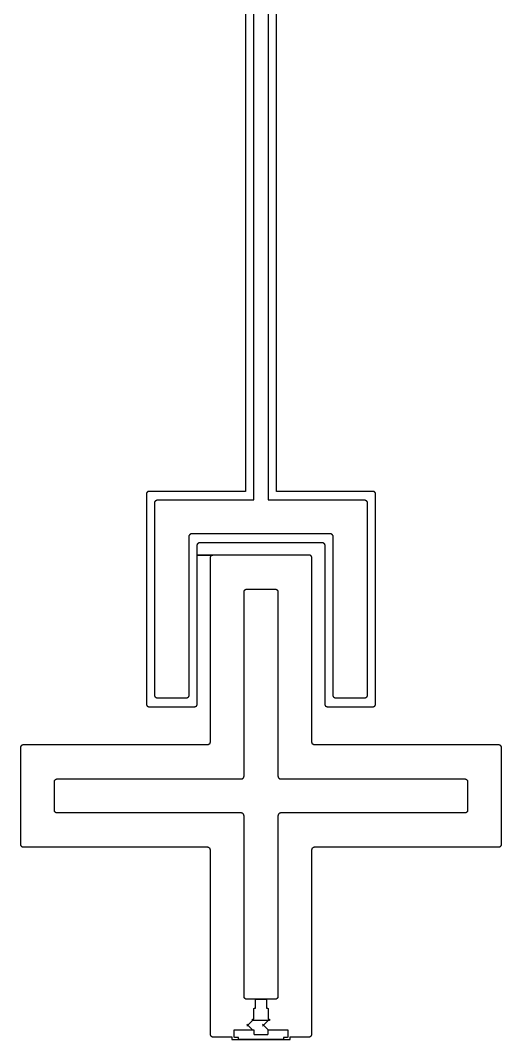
# Model space of a CAD drawing. Extents: x -3354 to 6958, y 9496 to 19808.
# Drawn here: x 1479 to 1819, y 13181 to 13901 of the extents above; entities that cross this region are included whole.
import ezdxf

# ---------------------------------------------------------------- set-up
doc = ezdxf.new("R2010")
doc.units = 0
doc.layers.add('L136D1_1t1_SIS_junction', color=2, linetype='CONTINUOUS')
doc.layers.add('L1D0', color=3, linetype='CONTINUOUS')

msp = doc.modelspace()

# ---------------------------------------------------------------- linework, layer by layer
at = {"layer": 'L136D1_1t1_SIS_junction'}
msp.add_lwpolyline([(1632.83, 13181.013), (1632.83, 13182.513), (1630.305, 13182.513), (1630.257, 13182.518), (1630.208, 13182.527), (1630.161, 13182.542), (1630.116, 13182.56), (1630.073, 13182.584), (1630.032, 13182.611), (1629.994, 13182.642), (1629.959, 13182.677), (1629.928, 13182.715), (1629.901, 13182.756), (1629.877, 13182.799), (1629.859, 13182.844), (1629.844, 13182.891), (1629.835, 13182.94), (1629.83, 13182.988), (1629.83, 13187.538), (1629.835, 13187.586), (1629.844, 13187.635), (1629.859, 13187.682), (1629.877, 13187.727), (1629.901, 13187.77), (1629.928, 13187.811), (1629.959, 13187.849), (1629.994, 13187.884), (1630.032, 13187.915), (1630.073, 13187.942), (1630.116, 13187.966), (1630.161, 13187.984), (1630.208, 13187.999), (1630.257, 13188.008), (1630.305, 13188.013), (1642.815, 13188.013), (1639.58, 13191.249), (1638.873, 13190.542), (1638.859, 13190.556), (1639.566, 13191.263), (1638.859, 13191.97), (1638.873, 13191.984), (1639.58, 13191.277), (1642.815, 13194.513), (1642.845, 13194.513), (1639.594, 13191.263), (1642.845, 13188.013), (1643.355, 13188.013), (1643.403, 13188.008), (1643.452, 13187.999), (1643.499, 13187.984), (1643.544, 13187.966), (1643.587, 13187.942), (1643.628, 13187.915), (1643.666, 13187.884), (1643.701, 13187.849), (1643.732, 13187.811), (1643.759, 13187.77), (1643.783, 13187.727), (1643.801, 13187.682), (1643.816, 13187.635), (1643.825, 13187.586), (1643.83, 13187.538), (1643.83, 13184.988), (1643.835, 13184.94), (1643.844, 13184.891), (1643.859, 13184.844), (1643.877, 13184.799), (1643.901, 13184.756), (1643.928, 13184.715), (1643.959, 13184.677), (1643.994, 13184.642), (1644.032, 13184.611), (1644.073, 13184.584), (1644.116, 13184.56), (1644.161, 13184.542), (1644.208, 13184.527), (1644.257, 13184.518), (1644.305, 13184.513), (1653.355, 13184.513), (1653.403, 13184.518), (1653.452, 13184.527), (1653.499, 13184.542), (1653.544, 13184.56), (1653.587, 13184.584), (1653.628, 13184.611), (1653.666, 13184.642), (1653.701, 13184.677), (1653.732, 13184.715), (1653.759, 13184.756), (1653.783, 13184.799), (1653.801, 13184.844), (1653.816, 13184.891), (1653.825, 13184.94), (1653.83, 13184.988), (1653.83, 13187.538), (1653.835, 13187.586), (1653.844, 13187.635), (1653.859, 13187.682), (1653.877, 13187.727), (1653.901, 13187.77), (1653.928, 13187.811), (1653.959, 13187.849), (1653.969, 13187.859), (1650.58, 13191.249), (1649.873, 13190.542), (1649.859, 13190.556), (1650.566, 13191.263), (1649.859, 13191.97), (1649.873, 13191.984), (1650.58, 13191.277), (1653.815, 13194.513), (1642.815, 13194.513), (1642.83, 13194.528), (1642.83, 13195.513), (1643.83, 13195.513), (1643.83, 13202.738), (1643.835, 13202.786), (1643.844, 13202.835), (1643.859, 13202.882), (1643.877, 13202.927), (1643.901, 13202.97), (1643.928, 13203.011), (1643.959, 13203.049), (1643.994, 13203.084), (1644.032, 13203.115), (1644.073, 13203.142), (1644.116, 13203.166), (1644.161, 13203.184), (1644.208, 13203.199), (1644.257, 13203.208), (1644.305, 13203.213), (1644.83, 13203.213), (1644.83, 13209.513), (1652.83, 13209.513), (1652.83, 13203.213), (1653.355, 13203.213), (1653.403, 13203.208), (1653.452, 13203.199), (1653.499, 13203.184), (1653.544, 13203.166), (1653.587, 13203.142), (1653.628, 13203.115), (1653.666, 13203.084), (1653.701, 13203.049), (1653.732, 13203.011), (1653.759, 13202.97), (1653.783, 13202.927), (1653.801, 13202.882), (1653.816, 13202.835), (1653.825, 13202.786), (1653.83, 13202.738), (1653.83, 13195.513), (1654.83, 13195.513), (1654.83, 13194.513), (1653.845, 13194.513), (1650.594, 13191.263), (1653.984, 13187.874), (1653.994, 13187.884), (1654.032, 13187.915), (1654.073, 13187.942), (1654.116, 13187.966), (1654.161, 13187.984), (1654.208, 13187.999), (1654.257, 13188.008), (1654.305, 13188.013), (1667.355, 13188.013), (1667.403, 13188.008), (1667.452, 13187.999), (1667.499, 13187.984), (1667.544, 13187.966), (1667.587, 13187.942), (1667.628, 13187.915), (1667.666, 13187.884), (1667.701, 13187.849), (1667.732, 13187.811), (1667.759, 13187.77), (1667.783, 13187.727), (1667.801, 13187.682), (1667.816, 13187.635), (1667.825, 13187.586), (1667.83, 13187.538), (1667.83, 13182.988), (1667.825, 13182.94), (1667.816, 13182.891), (1667.801, 13182.844), (1667.783, 13182.799), (1667.759, 13182.756), (1667.732, 13182.715), (1667.701, 13182.677), (1667.666, 13182.642), (1667.628, 13182.611), (1667.587, 13182.584), (1667.544, 13182.56), (1667.499, 13182.542), (1667.452, 13182.527), (1667.403, 13182.518), (1667.355, 13182.513), (1664.83, 13182.513), (1664.83, 13181.013)], close=True, dxfattribs=at)
at = {"layer": 'L1D0'}
for points in [[(1637.83, 14576.819), (1637.83, 13568.013), (1569.789, 13568.013), (1569.706, 13568.01), (1569.624, 13568.003), (1569.542, 13567.993), (1569.46, 13567.979), (1569.379, 13567.962), (1569.299, 13567.942), (1569.22, 13567.918), (1569.141, 13567.891), (1569.064, 13567.861), (1568.989, 13567.828), (1568.914, 13567.792), (1568.842, 13567.752), (1568.771, 13567.71), (1568.701, 13567.665), (1568.634, 13567.617), (1568.569, 13567.566), (1568.506, 13567.512), (1568.445, 13567.456), (1568.387, 13567.398), (1568.331, 13567.337), (1568.277, 13567.274), (1568.226, 13567.209), (1568.178, 13567.142), (1568.133, 13567.072), (1568.091, 13567.001), (1568.051, 13566.929), (1568.015, 13566.854), (1567.982, 13566.779), (1567.952, 13566.702), (1567.925, 13566.623), (1567.901, 13566.544), (1567.881, 13566.464), (1567.864, 13566.383), (1567.85, 13566.301), (1567.84, 13566.219), (1567.833, 13566.137), (1567.83, 13566.054), (1567.83, 13417.972), (1567.833, 13417.889), (1567.84, 13417.807), (1567.85, 13417.725), (1567.864, 13417.643), (1567.881, 13417.562), (1567.901, 13417.482), (1567.925, 13417.403), (1567.952, 13417.324), (1567.982, 13417.247), (1568.015, 13417.172), (1568.051, 13417.097), (1568.091, 13417.025), (1568.133, 13416.954), (1568.178, 13416.884), (1568.226, 13416.817), (1568.277, 13416.752), (1568.331, 13416.689), (1568.387, 13416.628), (1568.445, 13416.57), (1568.506, 13416.514), (1568.569, 13416.46), (1568.634, 13416.409), (1568.701, 13416.361), (1568.771, 13416.316), (1568.842, 13416.274), (1568.914, 13416.234), (1568.989, 13416.198), (1569.064, 13416.165), (1569.141, 13416.135), (1569.22, 13416.108), (1569.299, 13416.084), (1569.379, 13416.064), (1569.46, 13416.047), (1569.542, 13416.033), (1569.624, 13416.023), (1569.706, 13416.016), (1569.789, 13416.013), (1601.871, 13416.013), (1601.954, 13416.016), (1602.036, 13416.023), (1602.118, 13416.033), (1602.2, 13416.047), (1602.281, 13416.064), (1602.361, 13416.084), (1602.44, 13416.108), (1602.519, 13416.135), (1602.596, 13416.165), (1602.671, 13416.198), (1602.746, 13416.234), (1602.818, 13416.274), (1602.889, 13416.316), (1602.959, 13416.361), (1603.026, 13416.409), (1603.091, 13416.46), (1603.154, 13416.514), (1603.215, 13416.57), (1603.273, 13416.628), (1603.329, 13416.689), (1603.383, 13416.752), (1603.434, 13416.817), (1603.482, 13416.884), (1603.527, 13416.954), (1603.569, 13417.025), (1603.609, 13417.097), (1603.645, 13417.172), (1603.678, 13417.247), (1603.708, 13417.324), (1603.735, 13417.403), (1603.759, 13417.482), (1603.779, 13417.562), (1603.796, 13417.643), (1603.81, 13417.725), (1603.82, 13417.807), (1603.827, 13417.889), (1603.83, 13417.972), (1603.83, 13523.013), (1614.789, 13523.013), (1614.706, 13523.01), (1614.624, 13523.003), (1614.542, 13522.993), (1614.46, 13522.979), (1614.379, 13522.962), (1614.299, 13522.942), (1614.22, 13522.918), (1614.141, 13522.891), (1614.064, 13522.861), (1613.989, 13522.828), (1613.914, 13522.792), (1613.842, 13522.752), (1613.771, 13522.71), (1613.701, 13522.665), (1613.634, 13522.617), (1613.569, 13522.566), (1613.506, 13522.512), (1613.445, 13522.456), (1613.387, 13522.398), (1613.331, 13522.337), (1613.277, 13522.274), (1613.226, 13522.209), (1613.178, 13522.142), (1613.133, 13522.072), (1613.091, 13522.001), (1613.051, 13521.929), (1613.015, 13521.854), (1612.982, 13521.779), (1612.952, 13521.702), (1612.925, 13521.623), (1612.901, 13521.544), (1612.881, 13521.464), (1612.864, 13521.383), (1612.85, 13521.301), (1612.84, 13521.219), (1612.833, 13521.137), (1612.83, 13521.054), (1612.83, 13390.972), (1612.827, 13390.889), (1612.82, 13390.807), (1612.81, 13390.725), (1612.796, 13390.643), (1612.779, 13390.562), (1612.759, 13390.482), (1612.735, 13390.403), (1612.708, 13390.324), (1612.678, 13390.247), (1612.645, 13390.172), (1612.609, 13390.097), (1612.569, 13390.025), (1612.527, 13389.954), (1612.482, 13389.884), (1612.434, 13389.817), (1612.383, 13389.752), (1612.329, 13389.689), (1612.273, 13389.628), (1612.215, 13389.57), (1612.154, 13389.514), (1612.091, 13389.46), (1612.026, 13389.409), (1611.959, 13389.361), (1611.889, 13389.316), (1611.818, 13389.274), (1611.746, 13389.234), (1611.671, 13389.198), (1611.596, 13389.165), (1611.519, 13389.135), (1611.44, 13389.108), (1611.361, 13389.084), (1611.281, 13389.064), (1611.2, 13389.047), (1611.118, 13389.033), (1611.036, 13389.023), (1610.954, 13389.016), (1610.871, 13389.013), (1480.789, 13389.013), (1480.706, 13389.01), (1480.624, 13389.003), (1480.542, 13388.993), (1480.46, 13388.979), (1480.379, 13388.962), (1480.299, 13388.942), (1480.22, 13388.918), (1480.141, 13388.891), (1480.064, 13388.861), (1479.989, 13388.828), (1479.914, 13388.792), (1479.842, 13388.752), (1479.771, 13388.71), (1479.701, 13388.665), (1479.634, 13388.617), (1479.569, 13388.566), (1479.506, 13388.512), (1479.445, 13388.456), (1479.387, 13388.398), (1479.331, 13388.337), (1479.277, 13388.274), (1479.226, 13388.209), (1479.178, 13388.142), (1479.133, 13388.072), (1479.091, 13388.001), (1479.051, 13387.929), (1479.015, 13387.854), (1478.982, 13387.779), (1478.952, 13387.702), (1478.925, 13387.623), (1478.901, 13387.544), (1478.881, 13387.464), (1478.864, 13387.383), (1478.85, 13387.301), (1478.84, 13387.219), (1478.833, 13387.137), (1478.83, 13387.054), (1478.83, 13318.972), (1478.833, 13318.889), (1478.84, 13318.807), (1478.85, 13318.725), (1478.864, 13318.643), (1478.881, 13318.562), (1478.901, 13318.482), (1478.925, 13318.403), (1478.952, 13318.324), (1478.982, 13318.247), (1479.015, 13318.172), (1479.051, 13318.097), (1479.091, 13318.025), (1479.133, 13317.954), (1479.178, 13317.884), (1479.226, 13317.817), (1479.277, 13317.752), (1479.331, 13317.689), (1479.387, 13317.628), (1479.445, 13317.57), (1479.506, 13317.514), (1479.569, 13317.46), (1479.634, 13317.409), (1479.701, 13317.361), (1479.771, 13317.316), (1479.842, 13317.274), (1479.914, 13317.234), (1479.989, 13317.198), (1480.064, 13317.165), (1480.141, 13317.135), (1480.22, 13317.108), (1480.299, 13317.084), (1480.379, 13317.064), (1480.46, 13317.047), (1480.542, 13317.033), (1480.624, 13317.023), (1480.706, 13317.016), (1480.789, 13317.013), (1610.871, 13317.013), (1610.954, 13317.01), (1611.036, 13317.003), (1611.118, 13316.993), (1611.2, 13316.979), (1611.281, 13316.962), (1611.361, 13316.942), (1611.44, 13316.918), (1611.519, 13316.891), (1611.596, 13316.861), (1611.671, 13316.828), (1611.746, 13316.792), (1611.818, 13316.752), (1611.889, 13316.71), (1611.959, 13316.665), (1612.026, 13316.617), (1612.091, 13316.566), (1612.154, 13316.512), (1612.215, 13316.456), (1612.273, 13316.398), (1612.329, 13316.337), (1612.383, 13316.274), (1612.434, 13316.209), (1612.482, 13316.142), (1612.527, 13316.072), (1612.569, 13316.001), (1612.609, 13315.929), (1612.645, 13315.854), (1612.678, 13315.779), (1612.708, 13315.702), (1612.735, 13315.623), (1612.759, 13315.544), (1612.779, 13315.464), (1612.796, 13315.383), (1612.81, 13315.301), (1612.82, 13315.219), (1612.827, 13315.137), (1612.83, 13315.054), (1612.83, 13184.972), (1612.833, 13184.889), (1612.84, 13184.807), (1612.85, 13184.725), (1612.864, 13184.643), (1612.881, 13184.562), (1612.901, 13184.482), (1612.925, 13184.403), (1612.952, 13184.324), (1612.982, 13184.247), (1613.015, 13184.172), (1613.051, 13184.097), (1613.091, 13184.025), (1613.133, 13183.954), (1613.178, 13183.884), (1613.226, 13183.817), (1613.277, 13183.752), (1613.331, 13183.689), (1613.387, 13183.628), (1613.445, 13183.57), (1613.506, 13183.514), (1613.569, 13183.46), (1613.634, 13183.409), (1613.701, 13183.361), (1613.771, 13183.316), (1613.842, 13183.274), (1613.914, 13183.234), (1613.989, 13183.198), (1614.064, 13183.165), (1614.141, 13183.135), (1614.22, 13183.108), (1614.299, 13183.084), (1614.379, 13183.064), (1614.46, 13183.047), (1614.542, 13183.033), (1614.624, 13183.023), (1614.706, 13183.016), (1614.789, 13183.013), (1628.33, 13183.013), (1628.33, 13181.013), (1669.33, 13181.013), (1669.33, 13183.013), (1682.871, 13183.013), (1682.954, 13183.016), (1683.036, 13183.023), (1683.118, 13183.033), (1683.2, 13183.047), (1683.281, 13183.064), (1683.361, 13183.084), (1683.44, 13183.108), (1683.519, 13183.135), (1683.596, 13183.165), (1683.671, 13183.198), (1683.746, 13183.234), (1683.818, 13183.274), (1683.889, 13183.316), (1683.959, 13183.361), (1684.026, 13183.409), (1684.091, 13183.46), (1684.154, 13183.514), (1684.215, 13183.57), (1684.273, 13183.628), (1684.329, 13183.689), (1684.383, 13183.752), (1684.434, 13183.817), (1684.482, 13183.884), (1684.527, 13183.954), (1684.569, 13184.025), (1684.609, 13184.097), (1684.645, 13184.172), (1684.678, 13184.247), (1684.708, 13184.324), (1684.735, 13184.403), (1684.759, 13184.482), (1684.779, 13184.562), (1684.796, 13184.643), (1684.81, 13184.725), (1684.82, 13184.807), (1684.827, 13184.889), (1684.83, 13184.972), (1684.83, 13315.054), (1684.833, 13315.137), (1684.84, 13315.219), (1684.85, 13315.301), (1684.864, 13315.383), (1684.881, 13315.464), (1684.901, 13315.544), (1684.925, 13315.623), (1684.952, 13315.702), (1684.982, 13315.779), (1685.015, 13315.854), (1685.051, 13315.929), (1685.091, 13316.001), (1685.133, 13316.072), (1685.178, 13316.142), (1685.226, 13316.209), (1685.277, 13316.274), (1685.331, 13316.337), (1685.387, 13316.398), (1685.445, 13316.456), (1685.506, 13316.512), (1685.569, 13316.566), (1685.634, 13316.617), (1685.701, 13316.665), (1685.771, 13316.71), (1685.842, 13316.752), (1685.914, 13316.792), (1685.989, 13316.828), (1686.064, 13316.861), (1686.141, 13316.891), (1686.22, 13316.918), (1686.299, 13316.942), (1686.379, 13316.962), (1686.46, 13316.979), (1686.542, 13316.993), (1686.624, 13317.003), (1686.706, 13317.01), (1686.789, 13317.013), (1816.871, 13317.013), (1816.954, 13317.016), (1817.036, 13317.023), (1817.118, 13317.033), (1817.2, 13317.047), (1817.281, 13317.064), (1817.361, 13317.084), (1817.44, 13317.108), (1817.519, 13317.135), (1817.596, 13317.165), (1817.671, 13317.198), (1817.746, 13317.234), (1817.818, 13317.274), (1817.889, 13317.316), (1817.959, 13317.361), (1818.026, 13317.409), (1818.091, 13317.46), (1818.154, 13317.514), (1818.215, 13317.57), (1818.273, 13317.628), (1818.329, 13317.689), (1818.383, 13317.752), (1818.434, 13317.817), (1818.482, 13317.884), (1818.527, 13317.954), (1818.569, 13318.025), (1818.609, 13318.097), (1818.645, 13318.172), (1818.678, 13318.247), (1818.708, 13318.324), (1818.735, 13318.403), (1818.759, 13318.482), (1818.779, 13318.562), (1818.796, 13318.643), (1818.81, 13318.725), (1818.82, 13318.807), (1818.827, 13318.889), (1818.83, 13318.972), (1818.83, 13387.054), (1818.827, 13387.137), (1818.82, 13387.219), (1818.81, 13387.301), (1818.796, 13387.383), (1818.779, 13387.464), (1818.759, 13387.544), (1818.735, 13387.623), (1818.708, 13387.702), (1818.678, 13387.779), (1818.645, 13387.854), (1818.609, 13387.929), (1818.569, 13388.001), (1818.527, 13388.072), (1818.482, 13388.142), (1818.434, 13388.209), (1818.383, 13388.274), (1818.329, 13388.337), (1818.273, 13388.398), (1818.215, 13388.456), (1818.154, 13388.512), (1818.091, 13388.566), (1818.026, 13388.617), (1817.959, 13388.665), (1817.889, 13388.71), (1817.818, 13388.752), (1817.746, 13388.792), (1817.671, 13388.828), (1817.596, 13388.861), (1817.519, 13388.891), (1817.44, 13388.918), (1817.361, 13388.942), (1817.281, 13388.962), (1817.2, 13388.979), (1817.118, 13388.993), (1817.036, 13389.003), (1816.954, 13389.01), (1816.871, 13389.013), (1686.789, 13389.013), (1686.706, 13389.016), (1686.624, 13389.023), (1686.542, 13389.033), (1686.46, 13389.047), (1686.379, 13389.064), (1686.299, 13389.084), (1686.22, 13389.108), (1686.141, 13389.135), (1686.064, 13389.165), (1685.989, 13389.198), (1685.914, 13389.234), (1685.842, 13389.274), (1685.771, 13389.316), (1685.701, 13389.361), (1685.634, 13389.409), (1685.569, 13389.46), (1685.506, 13389.514), (1685.445, 13389.57), (1685.387, 13389.628), (1685.331, 13389.689), (1685.277, 13389.752), (1685.226, 13389.817), (1685.178, 13389.884), (1685.133, 13389.954), (1685.091, 13390.025), (1685.051, 13390.097), (1685.015, 13390.172), (1684.982, 13390.247), (1684.952, 13390.324), (1684.925, 13390.403), (1684.901, 13390.482), (1684.881, 13390.562), (1684.864, 13390.643), (1684.85, 13390.725), (1684.84, 13390.807), (1684.833, 13390.889), (1684.83, 13390.972), (1684.83, 13521.054), (1684.827, 13521.137), (1684.82, 13521.219), (1684.81, 13521.301), (1684.796, 13521.383), (1684.779, 13521.464), (1684.759, 13521.544), (1684.735, 13521.623), (1684.708, 13521.702), (1684.678, 13521.779), (1684.645, 13521.854), (1684.609, 13521.929), (1684.569, 13522.001), (1684.527, 13522.072), (1684.482, 13522.142), (1684.434, 13522.209), (1684.383, 13522.274), (1684.329, 13522.337), (1684.273, 13522.398), (1684.215, 13522.456), (1684.154, 13522.512), (1684.091, 13522.566), (1684.026, 13522.617), (1683.959, 13522.665), (1683.889, 13522.71), (1683.818, 13522.752), (1683.746, 13522.792), (1683.671, 13522.828), (1683.596, 13522.861), (1683.519, 13522.891), (1683.44, 13522.918), (1683.361, 13522.942), (1683.281, 13522.962), (1683.2, 13522.979), (1683.118, 13522.993), (1683.036, 13523.003), (1682.954, 13523.01), (1682.871, 13523.013), (1603.83, 13523.013), (1603.83, 13530.054), (1603.833, 13530.137), (1603.84, 13530.219), (1603.85, 13530.301), (1603.864, 13530.383), (1603.881, 13530.464), (1603.901, 13530.544), (1603.925, 13530.623), (1603.952, 13530.702), (1603.982, 13530.779), (1604.015, 13530.854), (1604.051, 13530.929), (1604.091, 13531.001), (1604.133, 13531.072), (1604.178, 13531.142), (1604.226, 13531.209), (1604.277, 13531.274), (1604.331, 13531.337), (1604.387, 13531.398), (1604.445, 13531.456), (1604.506, 13531.512), (1604.569, 13531.566), (1604.634, 13531.617), (1604.701, 13531.665), (1604.771, 13531.71), (1604.842, 13531.752), (1604.914, 13531.792), (1604.989, 13531.828), (1605.064, 13531.861), (1605.141, 13531.891), (1605.22, 13531.918), (1605.299, 13531.942), (1605.379, 13531.962), (1605.46, 13531.979), (1605.542, 13531.993), (1605.624, 13532.003), (1605.706, 13532.01), (1605.789, 13532.013), (1691.871, 13532.013), (1691.954, 13532.01), (1692.036, 13532.003), (1692.118, 13531.993), (1692.2, 13531.979), (1692.281, 13531.962), (1692.361, 13531.942), (1692.44, 13531.918), (1692.519, 13531.891), (1692.596, 13531.861), (1692.671, 13531.828), (1692.746, 13531.792), (1692.818, 13531.752), (1692.889, 13531.71), (1692.959, 13531.665), (1693.026, 13531.617), (1693.091, 13531.566), (1693.154, 13531.512), (1693.215, 13531.456), (1693.273, 13531.398), (1693.329, 13531.337), (1693.383, 13531.274), (1693.434, 13531.209), (1693.482, 13531.142), (1693.527, 13531.072), (1693.569, 13531.001), (1693.609, 13530.929), (1693.645, 13530.854), (1693.678, 13530.779), (1693.708, 13530.702), (1693.735, 13530.623), (1693.759, 13530.544), (1693.779, 13530.464), (1693.796, 13530.383), (1693.81, 13530.301), (1693.82, 13530.219), (1693.827, 13530.137), (1693.83, 13530.054), (1693.83, 13417.972), (1693.833, 13417.889), (1693.84, 13417.807), (1693.85, 13417.725), (1693.864, 13417.643), (1693.881, 13417.562), (1693.901, 13417.482), (1693.925, 13417.403), (1693.952, 13417.324), (1693.982, 13417.247), (1694.015, 13417.172), (1694.051, 13417.097), (1694.091, 13417.025), (1694.133, 13416.954), (1694.178, 13416.884), (1694.226, 13416.817), (1694.277, 13416.752), (1694.331, 13416.689), (1694.387, 13416.628), (1694.445, 13416.57), (1694.506, 13416.514), (1694.569, 13416.46), (1694.634, 13416.409), (1694.701, 13416.361), (1694.771, 13416.316), (1694.842, 13416.274), (1694.914, 13416.234), (1694.989, 13416.198), (1695.064, 13416.165), (1695.141, 13416.135), (1695.22, 13416.108), (1695.299, 13416.084), (1695.379, 13416.064), (1695.46, 13416.047), (1695.542, 13416.033), (1695.624, 13416.023), (1695.706, 13416.016), (1695.789, 13416.013), (1727.871, 13416.013), (1727.954, 13416.016), (1728.036, 13416.023), (1728.118, 13416.033), (1728.2, 13416.047), (1728.281, 13416.064), (1728.361, 13416.084), (1728.44, 13416.108), (1728.519, 13416.135), (1728.596, 13416.165), (1728.671, 13416.198), (1728.746, 13416.234), (1728.818, 13416.274), (1728.889, 13416.316), (1728.959, 13416.361), (1729.026, 13416.409), (1729.091, 13416.46), (1729.154, 13416.514), (1729.215, 13416.57), (1729.273, 13416.628), (1729.329, 13416.689), (1729.383, 13416.752), (1729.434, 13416.817), (1729.482, 13416.884), (1729.527, 13416.954), (1729.569, 13417.025), (1729.609, 13417.097), (1729.645, 13417.172), (1729.678, 13417.247), (1729.708, 13417.324), (1729.735, 13417.403), (1729.759, 13417.482), (1729.779, 13417.562), (1729.796, 13417.643), (1729.81, 13417.725), (1729.82, 13417.807), (1729.827, 13417.889), (1729.83, 13417.972), (1729.83, 13566.054), (1729.827, 13566.137), (1729.82, 13566.219), (1729.81, 13566.301), (1729.796, 13566.383), (1729.779, 13566.464), (1729.759, 13566.544), (1729.735, 13566.623), (1729.708, 13566.702), (1729.678, 13566.779), (1729.645, 13566.854), (1729.609, 13566.929), (1729.569, 13567.001), (1729.527, 13567.072), (1729.482, 13567.142), (1729.434, 13567.209), (1729.383, 13567.274), (1729.329, 13567.337), (1729.273, 13567.398), (1729.215, 13567.456), (1729.154, 13567.512), (1729.091, 13567.566), (1729.026, 13567.617), (1728.959, 13567.665), (1728.889, 13567.71), (1728.818, 13567.752), (1728.746, 13567.792), (1728.671, 13567.828), (1728.596, 13567.861), (1728.519, 13567.891), (1728.44, 13567.918), (1728.361, 13567.942), (1728.281, 13567.962), (1728.2, 13567.979), (1728.118, 13567.993), (1728.036, 13568.003), (1727.954, 13568.01), (1727.871, 13568.013), (1659.83, 13568.013), (1659.83, 14577.274)], [(1653.83, 14577.15), (1653.83, 13562.013), (1721.871, 13562.013), (1721.954, 13562.01), (1722.036, 13562.003), (1722.118, 13561.993), (1722.2, 13561.979), (1722.281, 13561.962), (1722.361, 13561.942), (1722.44, 13561.918), (1722.519, 13561.891), (1722.596, 13561.861), (1722.671, 13561.828), (1722.746, 13561.792), (1722.818, 13561.752), (1722.889, 13561.71), (1722.959, 13561.665), (1723.026, 13561.617), (1723.091, 13561.566), (1723.154, 13561.512), (1723.215, 13561.456), (1723.273, 13561.398), (1723.329, 13561.337), (1723.383, 13561.274), (1723.434, 13561.209), (1723.482, 13561.142), (1723.527, 13561.072), (1723.569, 13561.001), (1723.609, 13560.929), (1723.645, 13560.854), (1723.678, 13560.779), (1723.708, 13560.702), (1723.735, 13560.623), (1723.759, 13560.544), (1723.779, 13560.464), (1723.796, 13560.383), (1723.81, 13560.301), (1723.82, 13560.219), (1723.827, 13560.137), (1723.83, 13560.054), (1723.83, 13423.972), (1723.827, 13423.889), (1723.82, 13423.807), (1723.81, 13423.725), (1723.796, 13423.643), (1723.779, 13423.562), (1723.759, 13423.482), (1723.735, 13423.403), (1723.708, 13423.324), (1723.678, 13423.247), (1723.645, 13423.172), (1723.609, 13423.097), (1723.569, 13423.025), (1723.527, 13422.954), (1723.482, 13422.884), (1723.434, 13422.817), (1723.383, 13422.752), (1723.329, 13422.689), (1723.273, 13422.628), (1723.215, 13422.57), (1723.154, 13422.514), (1723.091, 13422.46), (1723.026, 13422.409), (1722.959, 13422.361), (1722.889, 13422.316), (1722.818, 13422.274), (1722.746, 13422.234), (1722.671, 13422.198), (1722.596, 13422.165), (1722.519, 13422.135), (1722.44, 13422.108), (1722.361, 13422.084), (1722.281, 13422.064), (1722.2, 13422.047), (1722.118, 13422.033), (1722.036, 13422.023), (1721.954, 13422.016), (1721.871, 13422.013), (1701.789, 13422.013), (1701.706, 13422.016), (1701.624, 13422.023), (1701.542, 13422.033), (1701.46, 13422.047), (1701.379, 13422.064), (1701.299, 13422.084), (1701.22, 13422.108), (1701.141, 13422.135), (1701.064, 13422.165), (1700.989, 13422.198), (1700.914, 13422.234), (1700.842, 13422.274), (1700.771, 13422.316), (1700.701, 13422.361), (1700.634, 13422.409), (1700.569, 13422.46), (1700.506, 13422.514), (1700.445, 13422.57), (1700.387, 13422.628), (1700.331, 13422.689), (1700.277, 13422.752), (1700.226, 13422.817), (1700.178, 13422.884), (1700.133, 13422.954), (1700.091, 13423.025), (1700.051, 13423.097), (1700.015, 13423.172), (1699.982, 13423.247), (1699.952, 13423.324), (1699.925, 13423.403), (1699.901, 13423.482), (1699.881, 13423.562), (1699.864, 13423.643), (1699.85, 13423.725), (1699.84, 13423.807), (1699.833, 13423.889), (1699.83, 13423.972), (1699.83, 13536.054), (1699.827, 13536.137), (1699.82, 13536.219), (1699.81, 13536.301), (1699.796, 13536.383), (1699.779, 13536.464), (1699.759, 13536.544), (1699.735, 13536.623), (1699.708, 13536.702), (1699.678, 13536.779), (1699.645, 13536.854), (1699.609, 13536.929), (1699.569, 13537.001), (1699.527, 13537.072), (1699.482, 13537.142), (1699.434, 13537.209), (1699.383, 13537.274), (1699.329, 13537.337), (1699.273, 13537.398), (1699.215, 13537.456), (1699.154, 13537.512), (1699.091, 13537.566), (1699.026, 13537.617), (1698.959, 13537.665), (1698.889, 13537.71), (1698.818, 13537.752), (1698.746, 13537.792), (1698.671, 13537.828), (1698.596, 13537.861), (1698.519, 13537.891), (1698.44, 13537.918), (1698.361, 13537.942), (1698.281, 13537.962), (1698.2, 13537.979), (1698.118, 13537.993), (1698.036, 13538.003), (1697.954, 13538.01), (1697.871, 13538.013), (1599.789, 13538.013), (1599.706, 13538.01), (1599.624, 13538.003), (1599.542, 13537.993), (1599.46, 13537.979), (1599.379, 13537.962), (1599.299, 13537.942), (1599.22, 13537.918), (1599.141, 13537.891), (1599.064, 13537.861), (1598.989, 13537.828), (1598.914, 13537.792), (1598.842, 13537.752), (1598.771, 13537.71), (1598.701, 13537.665), (1598.634, 13537.617), (1598.569, 13537.566), (1598.506, 13537.512), (1598.445, 13537.456), (1598.387, 13537.398), (1598.331, 13537.337), (1598.277, 13537.274), (1598.226, 13537.209), (1598.178, 13537.142), (1598.133, 13537.072), (1598.091, 13537.001), (1598.051, 13536.929), (1598.015, 13536.854), (1597.982, 13536.779), (1597.952, 13536.702), (1597.925, 13536.623), (1597.901, 13536.544), (1597.881, 13536.464), (1597.864, 13536.383), (1597.85, 13536.301), (1597.84, 13536.219), (1597.833, 13536.137), (1597.83, 13536.054), (1597.83, 13423.972), (1597.827, 13423.889), (1597.82, 13423.807), (1597.81, 13423.725), (1597.796, 13423.643), (1597.779, 13423.562), (1597.759, 13423.482), (1597.735, 13423.403), (1597.708, 13423.324), (1597.678, 13423.247), (1597.645, 13423.172), (1597.609, 13423.097), (1597.569, 13423.025), (1597.527, 13422.954), (1597.482, 13422.884), (1597.434, 13422.817), (1597.383, 13422.752), (1597.329, 13422.689), (1597.273, 13422.628), (1597.215, 13422.57), (1597.154, 13422.514), (1597.091, 13422.46), (1597.026, 13422.409), (1596.959, 13422.361), (1596.889, 13422.316), (1596.818, 13422.274), (1596.746, 13422.234), (1596.671, 13422.198), (1596.596, 13422.165), (1596.519, 13422.135), (1596.44, 13422.108), (1596.361, 13422.084), (1596.281, 13422.064), (1596.2, 13422.047), (1596.118, 13422.033), (1596.036, 13422.023), (1595.954, 13422.016), (1595.871, 13422.013), (1575.789, 13422.013), (1575.706, 13422.016), (1575.624, 13422.023), (1575.542, 13422.033), (1575.46, 13422.047), (1575.379, 13422.064), (1575.299, 13422.084), (1575.22, 13422.108), (1575.141, 13422.135), (1575.064, 13422.165), (1574.989, 13422.198), (1574.914, 13422.234), (1574.842, 13422.274), (1574.771, 13422.316), (1574.701, 13422.361), (1574.634, 13422.409), (1574.569, 13422.46), (1574.506, 13422.514), (1574.445, 13422.57), (1574.387, 13422.628), (1574.331, 13422.689), (1574.277, 13422.752), (1574.226, 13422.817), (1574.178, 13422.884), (1574.133, 13422.954), (1574.091, 13423.025), (1574.051, 13423.097), (1574.015, 13423.172), (1573.982, 13423.247), (1573.952, 13423.324), (1573.925, 13423.403), (1573.901, 13423.482), (1573.881, 13423.562), (1573.864, 13423.643), (1573.85, 13423.725), (1573.84, 13423.807), (1573.833, 13423.889), (1573.83, 13423.972), (1573.83, 13560.054), (1573.833, 13560.137), (1573.84, 13560.219), (1573.85, 13560.301), (1573.864, 13560.383), (1573.881, 13560.464), (1573.901, 13560.544), (1573.925, 13560.623), (1573.952, 13560.702), (1573.982, 13560.779), (1574.015, 13560.854), (1574.051, 13560.929), (1574.091, 13561.001), (1574.133, 13561.072), (1574.178, 13561.142), (1574.226, 13561.209), (1574.277, 13561.274), (1574.331, 13561.337), (1574.387, 13561.398), (1574.445, 13561.456), (1574.506, 13561.512), (1574.569, 13561.566), (1574.634, 13561.617), (1574.701, 13561.665), (1574.771, 13561.71), (1574.842, 13561.752), (1574.914, 13561.792), (1574.989, 13561.828), (1575.064, 13561.861), (1575.141, 13561.891), (1575.22, 13561.918), (1575.299, 13561.942), (1575.379, 13561.962), (1575.46, 13561.979), (1575.542, 13561.993), (1575.624, 13562.003), (1575.706, 13562.01), (1575.789, 13562.013), (1643.83, 13562.013), (1643.83, 14576.943)]]:
    msp.add_lwpolyline(points, dxfattribs=at)
msp.add_lwpolyline([(1638.789, 13209.513), (1638.706, 13209.516), (1638.624, 13209.523), (1638.542, 13209.533), (1638.46, 13209.547), (1638.379, 13209.564), (1638.299, 13209.584), (1638.22, 13209.608), (1638.141, 13209.635), (1638.064, 13209.665), (1637.989, 13209.698), (1637.914, 13209.734), (1637.842, 13209.774), (1637.771, 13209.816), (1637.701, 13209.861), (1637.634, 13209.909), (1637.569, 13209.96), (1637.506, 13210.014), (1637.445, 13210.07), (1637.387, 13210.128), (1637.331, 13210.189), (1637.277, 13210.252), (1637.226, 13210.317), (1637.178, 13210.384), (1637.133, 13210.454), (1637.091, 13210.525), (1637.051, 13210.597), (1637.015, 13210.672), (1636.982, 13210.747), (1636.952, 13210.824), (1636.925, 13210.903), (1636.901, 13210.982), (1636.881, 13211.062), (1636.864, 13211.143), (1636.85, 13211.225), (1636.84, 13211.307), (1636.833, 13211.389), (1636.83, 13211.472), (1636.83, 13339.054), (1636.827, 13339.137), (1636.82, 13339.219), (1636.81, 13339.301), (1636.796, 13339.383), (1636.779, 13339.464), (1636.759, 13339.544), (1636.735, 13339.623), (1636.708, 13339.702), (1636.678, 13339.779), (1636.645, 13339.854), (1636.609, 13339.929), (1636.569, 13340.001), (1636.527, 13340.072), (1636.482, 13340.142), (1636.434, 13340.209), (1636.383, 13340.274), (1636.329, 13340.337), (1636.273, 13340.398), (1636.215, 13340.456), (1636.154, 13340.512), (1636.091, 13340.566), (1636.026, 13340.617), (1635.959, 13340.665), (1635.889, 13340.71), (1635.818, 13340.752), (1635.746, 13340.792), (1635.671, 13340.828), (1635.596, 13340.861), (1635.519, 13340.891), (1635.44, 13340.918), (1635.361, 13340.942), (1635.281, 13340.962), (1635.2, 13340.979), (1635.118, 13340.993), (1635.036, 13341.003), (1634.954, 13341.01), (1634.871, 13341.013), (1504.789, 13341.013), (1504.706, 13341.016), (1504.624, 13341.023), (1504.542, 13341.033), (1504.46, 13341.047), (1504.379, 13341.064), (1504.299, 13341.084), (1504.22, 13341.108), (1504.141, 13341.135), (1504.064, 13341.165), (1503.989, 13341.198), (1503.914, 13341.234), (1503.842, 13341.274), (1503.771, 13341.316), (1503.701, 13341.361), (1503.634, 13341.409), (1503.569, 13341.46), (1503.506, 13341.514), (1503.445, 13341.57), (1503.387, 13341.628), (1503.331, 13341.689), (1503.277, 13341.752), (1503.226, 13341.817), (1503.178, 13341.884), (1503.133, 13341.954), (1503.091, 13342.025), (1503.051, 13342.097), (1503.015, 13342.172), (1502.982, 13342.247), (1502.952, 13342.324), (1502.925, 13342.403), (1502.901, 13342.482), (1502.881, 13342.562), (1502.864, 13342.643), (1502.85, 13342.725), (1502.84, 13342.807), (1502.833, 13342.889), (1502.83, 13342.972), (1502.83, 13363.054), (1502.833, 13363.137), (1502.84, 13363.219), (1502.85, 13363.301), (1502.864, 13363.383), (1502.881, 13363.464), (1502.901, 13363.544), (1502.925, 13363.623), (1502.952, 13363.702), (1502.982, 13363.779), (1503.015, 13363.854), (1503.051, 13363.929), (1503.091, 13364.001), (1503.133, 13364.072), (1503.178, 13364.142), (1503.226, 13364.209), (1503.277, 13364.274), (1503.331, 13364.337), (1503.387, 13364.398), (1503.445, 13364.456), (1503.506, 13364.512), (1503.569, 13364.566), (1503.634, 13364.617), (1503.701, 13364.665), (1503.771, 13364.71), (1503.842, 13364.752), (1503.914, 13364.792), (1503.989, 13364.828), (1504.064, 13364.861), (1504.141, 13364.891), (1504.22, 13364.918), (1504.299, 13364.942), (1504.379, 13364.962), (1504.46, 13364.979), (1504.542, 13364.993), (1504.624, 13365.003), (1504.706, 13365.01), (1504.789, 13365.013), (1634.871, 13365.013), (1634.954, 13365.016), (1635.036, 13365.023), (1635.118, 13365.033), (1635.2, 13365.047), (1635.281, 13365.064), (1635.361, 13365.084), (1635.44, 13365.108), (1635.519, 13365.135), (1635.596, 13365.165), (1635.671, 13365.198), (1635.746, 13365.234), (1635.818, 13365.274), (1635.889, 13365.316), (1635.959, 13365.361), (1636.026, 13365.409), (1636.091, 13365.46), (1636.154, 13365.514), (1636.215, 13365.57), (1636.273, 13365.628), (1636.329, 13365.689), (1636.383, 13365.752), (1636.434, 13365.817), (1636.482, 13365.884), (1636.527, 13365.954), (1636.569, 13366.025), (1636.609, 13366.097), (1636.645, 13366.172), (1636.678, 13366.247), (1636.708, 13366.324), (1636.735, 13366.403), (1636.759, 13366.482), (1636.779, 13366.562), (1636.796, 13366.643), (1636.81, 13366.725), (1636.82, 13366.807), (1636.827, 13366.889), (1636.83, 13366.972), (1636.83, 13497.054), (1636.833, 13497.137), (1636.84, 13497.219), (1636.85, 13497.301), (1636.864, 13497.383), (1636.881, 13497.464), (1636.901, 13497.544), (1636.925, 13497.623), (1636.952, 13497.702), (1636.982, 13497.779), (1637.015, 13497.854), (1637.051, 13497.929), (1637.091, 13498.001), (1637.133, 13498.072), (1637.178, 13498.142), (1637.226, 13498.209), (1637.277, 13498.274), (1637.331, 13498.337), (1637.387, 13498.398), (1637.445, 13498.456), (1637.506, 13498.512), (1637.569, 13498.566), (1637.634, 13498.617), (1637.701, 13498.665), (1637.771, 13498.71), (1637.842, 13498.752), (1637.914, 13498.792), (1637.989, 13498.828), (1638.064, 13498.861), (1638.141, 13498.891), (1638.22, 13498.918), (1638.299, 13498.942), (1638.379, 13498.962), (1638.46, 13498.979), (1638.542, 13498.993), (1638.624, 13499.003), (1638.706, 13499.01), (1638.789, 13499.013), (1658.871, 13499.013), (1658.954, 13499.01), (1659.036, 13499.003), (1659.118, 13498.993), (1659.2, 13498.979), (1659.281, 13498.962), (1659.361, 13498.942), (1659.44, 13498.918), (1659.519, 13498.891), (1659.596, 13498.861), (1659.671, 13498.828), (1659.746, 13498.792), (1659.818, 13498.752), (1659.889, 13498.71), (1659.959, 13498.665), (1660.026, 13498.617), (1660.091, 13498.566), (1660.154, 13498.512), (1660.215, 13498.456), (1660.273, 13498.398), (1660.329, 13498.337), (1660.383, 13498.274), (1660.434, 13498.209), (1660.482, 13498.142), (1660.527, 13498.072), (1660.569, 13498.001), (1660.609, 13497.929), (1660.645, 13497.854), (1660.678, 13497.779), (1660.708, 13497.702), (1660.735, 13497.623), (1660.759, 13497.544), (1660.779, 13497.464), (1660.796, 13497.383), (1660.81, 13497.301), (1660.82, 13497.219), (1660.827, 13497.137), (1660.83, 13497.054), (1660.83, 13366.972), (1660.833, 13366.889), (1660.84, 13366.807), (1660.85, 13366.725), (1660.864, 13366.643), (1660.881, 13366.562), (1660.901, 13366.482), (1660.925, 13366.403), (1660.952, 13366.324), (1660.982, 13366.247), (1661.015, 13366.172), (1661.051, 13366.097), (1661.091, 13366.025), (1661.133, 13365.954), (1661.178, 13365.884), (1661.226, 13365.817), (1661.277, 13365.752), (1661.331, 13365.689), (1661.387, 13365.628), (1661.445, 13365.57), (1661.506, 13365.514), (1661.569, 13365.46), (1661.634, 13365.409), (1661.701, 13365.361), (1661.771, 13365.316), (1661.842, 13365.274), (1661.914, 13365.234), (1661.989, 13365.198), (1662.064, 13365.165), (1662.141, 13365.135), (1662.22, 13365.108), (1662.299, 13365.084), (1662.379, 13365.064), (1662.46, 13365.047), (1662.542, 13365.033), (1662.624, 13365.023), (1662.706, 13365.016), (1662.789, 13365.013), (1792.871, 13365.013), (1792.954, 13365.01), (1793.036, 13365.003), (1793.118, 13364.993), (1793.2, 13364.979), (1793.281, 13364.962), (1793.361, 13364.942), (1793.44, 13364.918), (1793.519, 13364.891), (1793.596, 13364.861), (1793.671, 13364.828), (1793.746, 13364.792), (1793.818, 13364.752), (1793.889, 13364.71), (1793.959, 13364.665), (1794.026, 13364.617), (1794.091, 13364.566), (1794.154, 13364.512), (1794.215, 13364.456), (1794.273, 13364.398), (1794.329, 13364.337), (1794.383, 13364.274), (1794.434, 13364.209), (1794.482, 13364.142), (1794.527, 13364.072), (1794.569, 13364.001), (1794.609, 13363.929), (1794.645, 13363.854), (1794.678, 13363.779), (1794.708, 13363.702), (1794.735, 13363.623), (1794.759, 13363.544), (1794.779, 13363.464), (1794.796, 13363.383), (1794.81, 13363.301), (1794.82, 13363.219), (1794.827, 13363.137), (1794.83, 13363.054), (1794.83, 13342.972), (1794.827, 13342.889), (1794.82, 13342.807), (1794.81, 13342.725), (1794.796, 13342.643), (1794.779, 13342.562), (1794.759, 13342.482), (1794.735, 13342.403), (1794.708, 13342.324), (1794.678, 13342.247), (1794.645, 13342.172), (1794.609, 13342.097), (1794.569, 13342.025), (1794.527, 13341.954), (1794.482, 13341.884), (1794.434, 13341.817), (1794.383, 13341.752), (1794.329, 13341.689), (1794.273, 13341.628), (1794.215, 13341.57), (1794.154, 13341.514), (1794.091, 13341.46), (1794.026, 13341.409), (1793.959, 13341.361), (1793.889, 13341.316), (1793.818, 13341.274), (1793.746, 13341.234), (1793.671, 13341.198), (1793.596, 13341.165), (1793.519, 13341.135), (1793.44, 13341.108), (1793.361, 13341.084), (1793.281, 13341.064), (1793.2, 13341.047), (1793.118, 13341.033), (1793.036, 13341.023), (1792.954, 13341.016), (1792.871, 13341.013), (1662.789, 13341.013), (1662.706, 13341.01), (1662.624, 13341.003), (1662.542, 13340.993), (1662.46, 13340.979), (1662.379, 13340.962), (1662.299, 13340.942), (1662.22, 13340.918), (1662.141, 13340.891), (1662.064, 13340.861), (1661.989, 13340.828), (1661.914, 13340.792), (1661.842, 13340.752), (1661.771, 13340.71), (1661.701, 13340.665), (1661.634, 13340.617), (1661.569, 13340.566), (1661.506, 13340.512), (1661.445, 13340.456), (1661.387, 13340.398), (1661.331, 13340.337), (1661.277, 13340.274), (1661.226, 13340.209), (1661.178, 13340.142), (1661.133, 13340.072), (1661.091, 13340.001), (1661.051, 13339.929), (1661.015, 13339.854), (1660.982, 13339.779), (1660.952, 13339.702), (1660.925, 13339.623), (1660.901, 13339.544), (1660.881, 13339.464), (1660.864, 13339.383), (1660.85, 13339.301), (1660.84, 13339.219), (1660.833, 13339.137), (1660.83, 13339.054), (1660.83, 13211.472), (1660.827, 13211.389), (1660.82, 13211.307), (1660.81, 13211.225), (1660.796, 13211.143), (1660.779, 13211.062), (1660.759, 13210.982), (1660.735, 13210.903), (1660.708, 13210.824), (1660.678, 13210.747), (1660.645, 13210.672), (1660.609, 13210.597), (1660.569, 13210.525), (1660.527, 13210.454), (1660.482, 13210.384), (1660.434, 13210.317), (1660.383, 13210.252), (1660.329, 13210.189), (1660.273, 13210.128), (1660.215, 13210.07), (1660.154, 13210.014), (1660.091, 13209.96), (1660.026, 13209.909), (1659.959, 13209.861), (1659.889, 13209.816), (1659.818, 13209.774), (1659.746, 13209.734), (1659.671, 13209.698), (1659.596, 13209.665), (1659.519, 13209.635), (1659.44, 13209.608), (1659.361, 13209.584), (1659.281, 13209.564), (1659.2, 13209.547), (1659.118, 13209.533), (1659.036, 13209.523), (1658.954, 13209.516), (1658.871, 13209.513)], close=True, dxfattribs=at)

doc.saveas('drawing.dxf')
